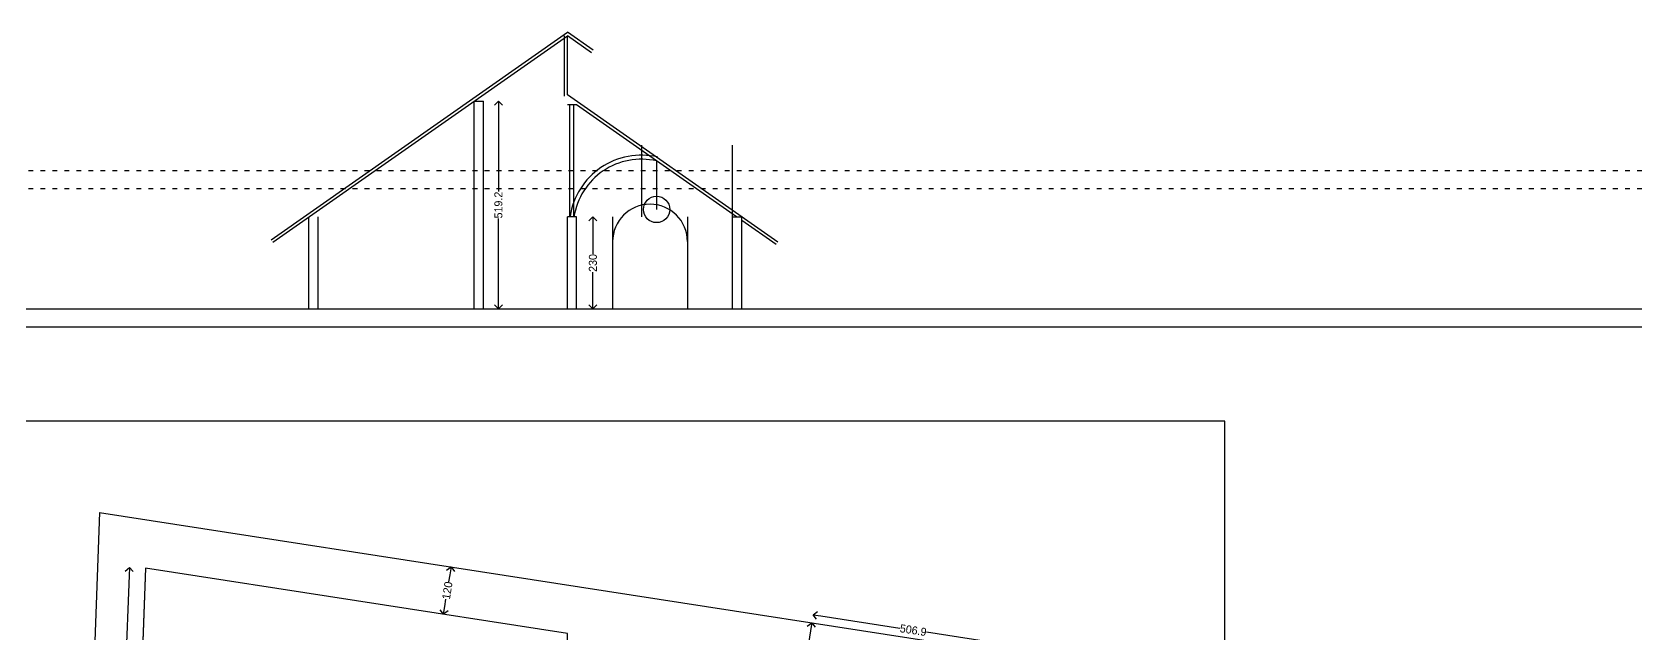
# Model space of a CAD drawing. Header units: inches. Extents: x -706 to 45253, y -3984 to 13819.
# Drawn here: x 35556 to 39579, y 1245 to 2748 of the extents above; entities that cross this region are included whole.
import ezdxf

# ---------------------------------------------------------------- set-up
doc = ezdxf.new("R2010")
doc.units = ezdxf.units.IN
doc.header["$PDMODE"] = 99
doc.header["$PDSIZE"] = 0.2
doc.linetypes.add('DRAIN', pattern=[30, 12, -18])
for name, color, linetype in [('BC-BOUNDARY', 3, 'ByLayer'), ('BC-Hatch', 8, 'Continuous'), ('BC-WHITECOLOR', 7, 'Continuous')]:
    doc.layers.add(name, color=color, linetype=linetype)
doc.styles.add('BC-1IN100-1', font='FreeSans.ttf', dxfattribs={"height": 20})
doc.dimstyles.new('BC-1IN100-1', dxfattribs={"dimtxt": 20, "dimasz": 20, "dimexe": 0.18, "dimexo": 0.0625, "dimgap": 1, "dimtad": 0, "dimtoh": 1, "dimdec": 1, "dimzin": 12, "dimdsep": 46, "dimtxsty": 'BC-1IN100-1', "dimblk": 'OPEN90', "dimcen": 0.09, "dimse1": 1, "dimse2": 1, "dimclrd": 256, "dimclre": 256, "dimclrt": 7, "dimadec": 0, "dimazin": 0, "dimtfac": 1, "dimtdec": 1, "dimtofl": 0, "dimtmove": 1, "dimatfit": 3, "dimldrblk": 'OPEN90', "dimfxl": 0, "dimtolj": 1, "dimtzin": 0, "dimlwd": -1, "dimarcsym": 0})

# ---------------------------------------------------------------- blocks, each defined once
blk = doc.blocks.new('_Open90')
at = {"color": 0, "linetype": 'ByBlock', "lineweight": -2}
for p, q in [((0, 0), (-1, 0)), ((-0.5, 0.5), (0, 0)), ((0, 0), (-0.5, -0.5))]:
    blk.add_line(p, q, dxfattribs=at)
blk = doc.blocks.new('*D786')
at = {"layer": 'BC-Hatch'}
for p, q in [((36600.1, 1392.5), (36597.3, 1374.7)), ((36587.9, 1313.5), (36590.6, 1331.3))]:
    blk.add_line(p, q, dxfattribs=at)
at = {"layer": 'Defpoints', "color": 0}
for p in [(36603.2, 1412.3), (36603.2, 1412.3), (36584.8, 1293.7)]:
    blk.add_point(p, dxfattribs=at)
at = {"layer": 'BC-Hatch', "xscale": 20, "yscale": 20, "zscale": 20}
for p, rotation in [((36603.2, 1412.3), 81.19325101255058), ((36584.8, 1293.7), 261.1932510125506)]:
    blk.add_blockref('_Open90', p, dxfattribs=dict(at, rotation=rotation))
at = {"layer": 'BC-Hatch', "color": 7, "insert": (36594, 1353), "char_height": 20, "attachment_point": 5, "rotation": 81.1933, "style": 'BC-1IN100-1'}
blk.add_mtext('\\A1;120', dxfattribs=at)
blk = doc.blocks.new('*D789')
at = {"layer": 'BC-Hatch'}
for p, q in [((35798.5, 1390.7), (35782.5, 956.8)), ((35764.9, 477.9), (35780.9, 911.8))]:
    blk.add_line(p, q, dxfattribs=at)
at = {"layer": 'Defpoints', "color": 0}
for p in [(35839.5, 1409.2), (35764.2, 457.9), (35804.4, 456.4)]:
    blk.add_point(p, dxfattribs=at)
at = {"layer": 'BC-Hatch', "xscale": 20, "yscale": 20, "zscale": 20}
for p, rotation in [((35799.3, 1410.7), 87.88999568099871), ((35764.2, 457.9), 267.8899956809987)]:
    blk.add_blockref('_Open90', p, dxfattribs=dict(at, rotation=rotation))
at = {"layer": 'BC-Hatch', "color": 7, "insert": (35781.7, 934.3), "char_height": 20, "attachment_point": 5, "rotation": 87.89, "style": 'BC-1IN100-1'}
blk.add_mtext('\\A1;953', dxfattribs=at)
blk = doc.blocks.new('*D802')
at = {"layer": 'BC-Hatch'}
for p, q in [((37527.7, 1289.6), (37724.8, 1259.1)), ((37989, 1218.1), (37791.9, 1248.7))]:
    blk.add_line(p, q, dxfattribs=at)
at = {"layer": 'Defpoints', "color": 0}
for p in [(37504.8, 1272.6), (38008.8, 1215.1), (38005.7, 1195)]:
    blk.add_point(p, dxfattribs=at)
at = {"layer": 'BC-Hatch', "xscale": 20, "yscale": 20, "zscale": 20}
for p, rotation in [((37507.9, 1292.7), 171.1932510125517), ((38008.8, 1215.1), 351.1932510125517)]:
    blk.add_blockref('_Open90', p, dxfattribs=dict(at, rotation=rotation))
at = {"layer": 'BC-Hatch', "color": 7, "insert": (37758.3, 1253.9), "char_height": 20, "attachment_point": 5, "rotation": 351.1933, "style": 'BC-1IN100-1'}
blk.add_mtext('\\A1;506.9', dxfattribs=at)
blk = doc.blocks.new('*D804')
at = {"layer": 'BC-Hatch'}
for p, q in [((36721.7, 2555.5), (36721.7, 2349.8)), ((36721.7, 2076.4), (36721.7, 2282.1))]:
    blk.add_line(p, q, dxfattribs=at)
at = {"layer": 'Defpoints', "color": 0}
for p in [(36684.1, 2575.5), (36721.7, 2575.5), (36684.1, 2056.4)]:
    blk.add_point(p, dxfattribs=at)
at = {"layer": 'BC-Hatch', "xscale": 20, "yscale": 20, "zscale": 20}
for p, rotation in [((36721.7, 2575.5), 90), ((36721.7, 2056.4), 270)]:
    blk.add_blockref('_Open90', p, dxfattribs=dict(at, rotation=rotation))
at = {"layer": 'BC-Hatch', "color": 7, "insert": (36721.7, 2316), "char_height": 20, "attachment_point": 5, "rotation": 90, "style": 'BC-1IN100-1'}
blk.add_mtext('\\A1;519.2', dxfattribs=at)
blk = doc.blocks.new('*D810')
at = {"layer": 'BC-Hatch'}
for p, q in [((36957.8, 2266.4), (36957.8, 2194.2)), ((36957.8, 2076.4), (36957.8, 2148.5))]:
    blk.add_line(p, q, dxfattribs=at)
at = {"layer": 'Defpoints', "color": 0}
for p in [(36917.1, 2286.4), (36957.8, 2286.4), (36917.1, 2056.4)]:
    blk.add_point(p, dxfattribs=at)
at = {"layer": 'BC-Hatch', "xscale": 20, "yscale": 20, "zscale": 20}
for p, rotation in [((36957.8, 2286.4), 90), ((36957.8, 2056.4), 270)]:
    blk.add_blockref('_Open90', p, dxfattribs=dict(at, rotation=rotation))
at = {"layer": 'BC-Hatch', "color": 7, "insert": (36957.8, 2171.4), "char_height": 20, "attachment_point": 5, "rotation": 90, "style": 'BC-1IN100-1'}
blk.add_mtext('\\A1;230', dxfattribs=at)
blk = doc.blocks.new('*D851')
at = {"layer": 'BC-Hatch'}
for p, q in [((37501.7, 1252.8), (37469.7, 1046.3)), ((37427.3, 772.7), (37459.3, 979.2))]:
    blk.add_line(p, q, dxfattribs=at)
at = {"layer": 'Defpoints', "color": 0}
for p in [(37504.8, 1272.6), (37504.8, 1272.6), (37424.3, 752.9)]:
    blk.add_point(p, dxfattribs=at)
at = {"layer": 'BC-Hatch', "xscale": 20, "yscale": 20, "zscale": 20}
for p, rotation in [((37504.8, 1272.6), 81.1932510125516), ((37424.3, 752.9), 261.1932510125516)]:
    blk.add_blockref('_Open90', p, dxfattribs=dict(at, rotation=rotation))
at = {"layer": 'BC-Hatch', "color": 7, "insert": (37464.5, 1012.8), "char_height": 20, "attachment_point": 5, "rotation": 81.1933, "style": 'BC-1IN100-1'}
blk.add_mtext('\\A1;525.9', dxfattribs=at)

msp = doc.modelspace()

# ---------------------------------------------------------------- linework, layer by layer
at = {"layer": 'BC-BOUNDARY'}
for p, q in [((35724.57, 1548.41), (35668.71, 32.25)), ((35724.57, 1548.41, 9945.5), (38005.67, 1195.01, 9945.5))]:
    msp.add_line(p, q, dxfattribs=at)
at = {"layer": 'BC-Hatch'}
for p, q in [((36153.76, 2229.48), (36894.06, 2747.85)), ((36158.06, 2223.34), (36894.06, 2738.69)), ((36886.56, 2587.75), (36886.56, 2738.69)), ((36958.36, 2702.82), (36894.06, 2747.85)), ((36894.06, 2591.65), (36894.06, 2738.69)), ((36954.06, 2696.68), (36894.06, 2738.69)), ((36661.06, 2056.36), (36661.06, 2575.54)), ((36661.06, 2575.54), (36684.06, 2575.54)), ((36684.06, 2056.36), (36684.06, 2575.54)), ((37420.06, 2223.34), (36894.06, 2591.65)), ((36917.06, 2566.39), (36894.06, 2566.39)), ((36900.56, 2286.36), (36900.56, 2566.39)), ((36910.56, 2286.36), (36910.56, 2566.39)), ((37316.98, 2286.36), (36917.06, 2566.39)), ((37080.06, 2286.36), (37080.06, 2465.26)), ((37307.06, 2286.36), (37307.06, 2465.26)), ((37117.02, 2426.37), (37117.02, 2305.15)), ((36248.06, 2056.36), (36248.06, 2286.36)), ((36271.06, 2056.36), (36271.06, 2286.36)), ((36894.06, 2056.36), (36894.06, 2286.36)), ((36917.06, 2286.36), (36894.06, 2286.36)), ((36917.06, 2056.36), (36917.06, 2286.36)), ((37007.06, 2286.36), (37007.06, 2056.36)), ((37194.06, 2286.36), (37194.06, 2056.36)), ((37307.06, 2056.36), (37307.06, 2286.36)), ((37307.06, 2286.36), (37330.06, 2286.36)), ((37330.06, 2056.36), (37330.06, 2286.36)), ((37415.76, 2217.2), (37330.06, 2277.2)), ((39579.18, 2056.36), (33521.73, 2056.36)), ((39579.18, 2011.36), (33521.73, 2011.36))]:
    msp.add_line(p, q, dxfattribs=at)
at = {"layer": 'BC-Hatch', "linetype": 'DRAIN'}
for p, q in [((39579.18, 2401.36), (33521.73, 2401.36)), ((39579.18, 2356.36), (33521.73, 2356.36))]:
    msp.add_line(p, q, dxfattribs=at)
at = {"layer": 'BC-Hatch'}
msp.add_lwpolyline([(36894.06, 958.41), (36894.06, 1245.79), (35839.53, 1409.17), (35804.42, 456.43), (36068.06, 456.43), (36068.06, 958.37)], close=True, dxfattribs=at)
msp.add_circle((37117.02, 2305.15), 32.94, dxfattribs=at)
for centre, radius, start, end in [((37079.01, 2260.19), 180.47, 77.11725, 171.1701), ((37079.01, 2260.19), 170.47, 77.11725, 171.1701), ((37100.56, 2224.77), 93.5, 0, 180)]:
    msp.add_arc(centre, radius, start, end, dxfattribs=at)
at = {"layer": 'BC-WHITECOLOR'}
for p, q in [((35839.53, 1409.17), (35804.42, 456.43)), ((35839.53, 1409.17), (35822.92, 958.36)), ((36894.06, 1245.79), (35839.53, 1409.17)), ((36894.06, 1245.79), (35839.53, 1409.17)), ((36894.06, 958.41), (36894.06, 1245.79))]:
    msp.add_line(p, q, dxfattribs=at)
at = {"layer": 'Defpoints', "color": 2}
msp.add_lwpolyline([(35103.07, 1776.4), (35103.07, -2928.12), (38537.1, -2928.12), (38537.1, 1776.4)], close=True, dxfattribs=at)

# ---------------------------------------------------------------- dimensions: what is measured, and where the dimension line sits
at = {"layer": 'BC-Hatch'}
for base, p1, p2, picture, middle in [((36721.75, 2575.54), (36684.06, 2056.36), (36684.06, 2575.54), '*D804', (36721.75, 2315.95)), ((36957.76, 2286.36), (36917.06, 2056.36), (36917.06, 2286.36), '*D810', (36957.76, 2171.36))]:
    dim = msp.add_linear_dim(base=base, p1=p1, p2=p2, angle=90, dimstyle='BC-1IN100-1', dxfattribs=at)
    dim.commit()
    dim.dimension.update_dxf_attribs({"geometry": picture, "text_midpoint": middle})
dim = msp.add_aligned_dim(p1=(35839.53, 1409.17), p2=(35804.42, 456.43), distance=-40.3, dimstyle='BC-1IN100-1', override={"dimdec": 0}, dxfattribs=at)
dim.commit()
dim.dimension.update_dxf_attribs({"geometry": '*D789', "text_midpoint": (35781.7, 934.28)})
for p1, p2, distance, picture, middle in [((36584.79, 1293.71), (36603.16, 1412.29, 9945.5), 0, '*D786', (36593.98, 1353)), ((37504.79, 1272.61), (38005.67, 1195.01), 20.31, '*D802', (37758.34, 1253.87)), ((37424.28, 752.93), (37504.79, 1272.61, 9945.5), 0, '*D851', (37464.54, 1012.77))]:
    dim = msp.add_aligned_dim(p1=p1, p2=p2, distance=distance, dimstyle='BC-1IN100-1', dxfattribs=at)
    dim.commit()
    dim.dimension.update_dxf_attribs({"geometry": picture, "text_midpoint": middle})

doc.saveas('drawing.dxf')
